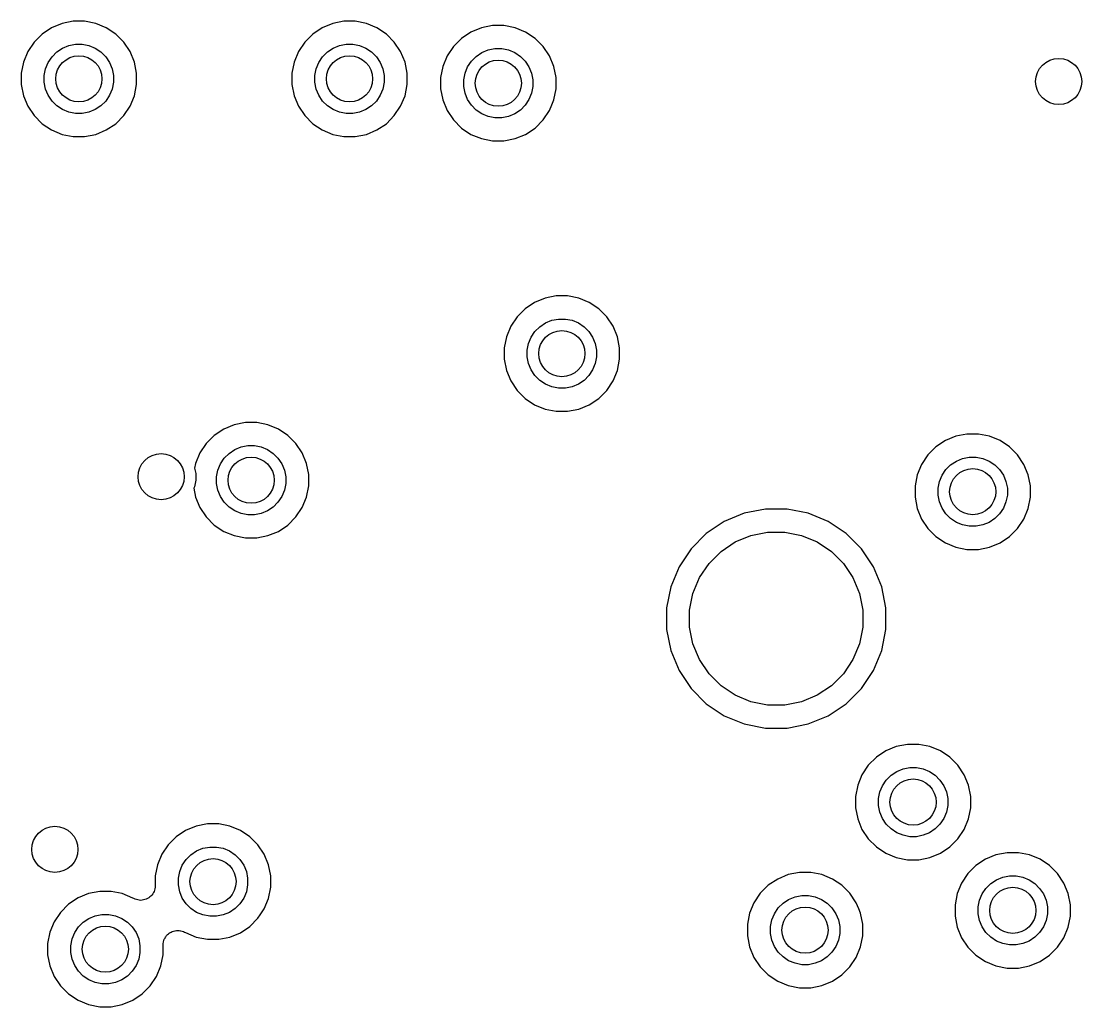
# Model space of a CAD drawing. Extents: x 76.5 to 170.2, y -170.2 to -83.1.
# Drawn here: x 133.33 to 142.52, y -116.37 to -107.83 of the extents above; entities that cross this region are included whole.
import ezdxf

# ---------------------------------------------------------------- set-up
doc = ezdxf.new("R2010")
doc.units = 0
doc.header["$MEASUREMENT"] = 0
doc.layers.add('BLACK', color=7, linetype='CONTINUOUS')

msp = doc.modelspace()

# ---------------------------------------------------------------- linework, layer by layer
at = {"layer": 'BLACK', "linetype": 'CONTINUOUS'}
for p, q in [((133.594, -107.883), (133.512, -107.938)), ((133.685, -107.846), (133.594, -107.883)), ((133.782, -107.826), (133.685, -107.846)), ((133.88, -107.826), (133.782, -107.826)), ((133.977, -107.846), (133.88, -107.826)), ((134.068, -107.883), (133.977, -107.846)), ((134.15, -107.938), (134.068, -107.883)), ((135.939, -107.883), (135.857, -107.938)), ((136.03, -107.846), (135.939, -107.883)), ((136.127, -107.826), (136.03, -107.846)), ((136.225, -107.826), (136.127, -107.826)), ((136.322, -107.846), (136.225, -107.826)), ((136.413, -107.883), (136.322, -107.846)), ((136.495, -107.938), (136.413, -107.883)), ((137.319, -107.883), (137.228, -107.92)), ((137.416, -107.864), (137.319, -107.883)), ((137.514, -107.864), (137.416, -107.864)), ((137.611, -107.883), (137.514, -107.864)), ((137.702, -107.92), (137.611, -107.883)), ((133.512, -107.938), (133.442, -108.008)), ((134.219, -108.008), (134.15, -107.938)), ((135.857, -107.938), (135.788, -108.008)), ((136.564, -108.008), (136.495, -107.938)), ((137.147, -107.975), (137.077, -108.045)), ((137.228, -107.92), (137.147, -107.975)), ((137.784, -107.975), (137.702, -107.92)), ((137.854, -108.045), (137.784, -107.975)), ((133.442, -108.008), (133.388, -108.089)), ((133.64, -108.093), (133.689, -108.06)), ((133.689, -108.06), (133.743, -108.038)), ((133.743, -108.038), (133.801, -108.026)), ((133.801, -108.026), (133.86, -108.026)), ((133.86, -108.026), (133.918, -108.038)), ((133.918, -108.038), (133.973, -108.06)), ((133.973, -108.06), (134.022, -108.093)), ((134.274, -108.089), (134.219, -108.008)), ((135.788, -108.008), (135.733, -108.089)), ((135.985, -108.093), (136.034, -108.06)), ((136.034, -108.06), (136.088, -108.038)), ((136.088, -108.038), (136.146, -108.026)), ((136.146, -108.026), (136.205, -108.026)), ((136.205, -108.026), (136.263, -108.038)), ((136.263, -108.038), (136.318, -108.06)), ((136.318, -108.06), (136.367, -108.093)), ((136.619, -108.089), (136.564, -108.008)), ((137.077, -108.045), (137.022, -108.127)), ((137.378, -108.075), (137.436, -108.064)), ((137.436, -108.064), (137.495, -108.064)), ((137.495, -108.064), (137.553, -108.075)), ((137.908, -108.127), (137.854, -108.045)), ((133.388, -108.089), (133.35, -108.18)), ((133.565, -108.184), (133.598, -108.135)), ((133.598, -108.135), (133.64, -108.093)), ((134.022, -108.093), (134.064, -108.135)), ((134.064, -108.135), (134.097, -108.184)), ((134.312, -108.18), (134.274, -108.089)), ((135.733, -108.089), (135.695, -108.18)), ((135.91, -108.184), (135.943, -108.135)), ((135.943, -108.135), (135.985, -108.093)), ((136.367, -108.093), (136.409, -108.135)), ((136.409, -108.135), (136.442, -108.184)), ((136.657, -108.18), (136.619, -108.089)), ((137.022, -108.127), (136.984, -108.218)), ((137.232, -108.172), (137.274, -108.131)), ((137.274, -108.131), (137.323, -108.098)), ((137.323, -108.098), (137.378, -108.075)), ((137.553, -108.075), (137.607, -108.098)), ((137.607, -108.098), (137.656, -108.131)), ((137.656, -108.131), (137.698, -108.172)), ((137.946, -108.218), (137.908, -108.127)), ((133.35, -108.18), (133.331, -108.277)), ((133.531, -108.297), (133.542, -108.239)), ((133.542, -108.239), (133.565, -108.184)), ((134.097, -108.184), (134.119, -108.239)), ((134.119, -108.239), (134.131, -108.297)), ((134.331, -108.277), (134.312, -108.18)), ((135.695, -108.18), (135.676, -108.277)), ((135.876, -108.297), (135.887, -108.239)), ((135.887, -108.239), (135.91, -108.184)), ((136.442, -108.184), (136.464, -108.239)), ((136.464, -108.239), (136.476, -108.297)), ((136.676, -108.277), (136.657, -108.18)), ((136.984, -108.218), (136.965, -108.314)), ((137.177, -108.276), (137.199, -108.221)), ((137.199, -108.221), (137.232, -108.172)), ((137.698, -108.172), (137.731, -108.221)), ((137.731, -108.221), (137.754, -108.276)), ((137.965, -108.314), (137.946, -108.218)), ((133.331, -108.277), (133.331, -108.376)), ((133.531, -108.356), (133.531, -108.297)), ((134.131, -108.297), (134.131, -108.356)), ((134.331, -108.376), (134.331, -108.277)), ((135.676, -108.277), (135.676, -108.376)), ((135.876, -108.356), (135.876, -108.297)), ((136.476, -108.297), (136.476, -108.356)), ((136.676, -108.376), (136.676, -108.277)), ((136.965, -108.314), (136.965, -108.413)), ((137.165, -108.334), (137.177, -108.276)), ((137.165, -108.393), (137.165, -108.334)), ((137.754, -108.276), (137.765, -108.334)), ((137.765, -108.334), (137.765, -108.393)), ((137.965, -108.413), (137.965, -108.314)), ((133.331, -108.376), (133.35, -108.472)), ((133.542, -108.414), (133.531, -108.356)), ((133.565, -108.468), (133.542, -108.414)), ((134.119, -108.414), (134.097, -108.468)), ((134.131, -108.356), (134.119, -108.414)), ((134.312, -108.472), (134.331, -108.376)), ((135.676, -108.376), (135.695, -108.472)), ((135.887, -108.414), (135.876, -108.356)), ((135.91, -108.468), (135.887, -108.414)), ((136.464, -108.414), (136.442, -108.468)), ((136.476, -108.356), (136.464, -108.414)), ((136.657, -108.472), (136.676, -108.376)), ((136.965, -108.413), (136.984, -108.509)), ((137.177, -108.451), (137.165, -108.393)), ((137.765, -108.393), (137.754, -108.451)), ((137.946, -108.509), (137.965, -108.413)), ((133.35, -108.472), (133.388, -108.563)), ((133.598, -108.518), (133.565, -108.468)), ((133.64, -108.559), (133.598, -108.518)), ((134.064, -108.518), (134.022, -108.559)), ((134.097, -108.468), (134.064, -108.518)), ((134.274, -108.563), (134.312, -108.472)), ((135.695, -108.472), (135.733, -108.563)), ((135.943, -108.518), (135.91, -108.468)), ((135.985, -108.559), (135.943, -108.518)), ((136.409, -108.518), (136.367, -108.559)), ((136.442, -108.468), (136.409, -108.518)), ((136.619, -108.563), (136.657, -108.472)), ((136.984, -108.509), (137.022, -108.6)), ((137.199, -108.506), (137.177, -108.451)), ((137.232, -108.555), (137.199, -108.506)), ((137.731, -108.506), (137.698, -108.555)), ((137.754, -108.451), (137.731, -108.506)), ((137.929, -108.551), (137.946, -108.509)), ((133.388, -108.563), (133.442, -108.645)), ((133.689, -108.592), (133.64, -108.559)), ((133.743, -108.615), (133.689, -108.592)), ((133.801, -108.626), (133.743, -108.615)), ((133.918, -108.615), (133.86, -108.626)), ((133.973, -108.592), (133.918, -108.615)), ((134.022, -108.559), (133.973, -108.592)), ((134.219, -108.645), (134.274, -108.563)), ((135.733, -108.563), (135.788, -108.645)), ((136.034, -108.592), (135.985, -108.559)), ((136.088, -108.615), (136.034, -108.592)), ((136.146, -108.626), (136.088, -108.615)), ((136.263, -108.615), (136.205, -108.626)), ((136.318, -108.592), (136.263, -108.615)), ((136.367, -108.559), (136.318, -108.592)), ((136.564, -108.645), (136.619, -108.563)), ((137.022, -108.6), (137.077, -108.682)), ((137.274, -108.597), (137.232, -108.555)), ((137.323, -108.629), (137.274, -108.597)), ((137.656, -108.597), (137.607, -108.629)), ((137.698, -108.555), (137.656, -108.597)), ((137.854, -108.682), (137.908, -108.6)), ((137.908, -108.6), (137.929, -108.551)), ((137.929, -108.551), (137.929, -108.551)), ((133.442, -108.645), (133.512, -108.715)), ((133.512, -108.715), (133.594, -108.769)), ((133.86, -108.626), (133.801, -108.626)), ((134.068, -108.769), (134.15, -108.715)), ((134.15, -108.715), (134.219, -108.645)), ((135.788, -108.645), (135.857, -108.715)), ((135.857, -108.715), (135.939, -108.769)), ((136.205, -108.626), (136.146, -108.626)), ((136.413, -108.769), (136.495, -108.715)), ((136.495, -108.715), (136.564, -108.645)), ((137.077, -108.682), (137.147, -108.752)), ((137.378, -108.652), (137.323, -108.629)), ((137.436, -108.664), (137.378, -108.652)), ((137.495, -108.664), (137.436, -108.664)), ((137.553, -108.652), (137.495, -108.664)), ((137.607, -108.629), (137.553, -108.652)), ((137.784, -108.752), (137.854, -108.682)), ((133.594, -108.769), (133.685, -108.807)), ((133.685, -108.807), (133.782, -108.826)), ((133.88, -108.826), (133.977, -108.807)), ((133.977, -108.807), (134.068, -108.769)), ((135.939, -108.769), (136.03, -108.807)), ((136.03, -108.807), (136.127, -108.826)), ((136.225, -108.826), (136.322, -108.807)), ((136.322, -108.807), (136.413, -108.769)), ((137.147, -108.752), (137.228, -108.807)), ((137.228, -108.807), (137.319, -108.844)), ((137.611, -108.844), (137.702, -108.807)), ((137.702, -108.807), (137.784, -108.752)), ((133.782, -108.826), (133.88, -108.826)), ((136.127, -108.826), (136.225, -108.826)), ((137.319, -108.844), (137.416, -108.864)), ((137.416, -108.864), (137.514, -108.864)), ((137.514, -108.864), (137.611, -108.844)), ((137.78, -110.265), (137.698, -110.32)), ((137.871, -110.227), (137.78, -110.265)), ((137.967, -110.208), (137.871, -110.227)), ((138.066, -110.208), (137.967, -110.208)), ((138.162, -110.227), (138.066, -110.208)), ((138.253, -110.265), (138.162, -110.227)), ((138.335, -110.32), (138.253, -110.265)), ((137.698, -110.32), (137.628, -110.389)), ((138.405, -110.389), (138.335, -110.32)), ((137.628, -110.389), (137.573, -110.471)), ((137.825, -110.475), (137.874, -110.442)), ((137.874, -110.442), (137.929, -110.419)), ((137.929, -110.419), (137.987, -110.408)), ((137.987, -110.408), (138.046, -110.408)), ((138.046, -110.408), (138.104, -110.419)), ((138.104, -110.419), (138.159, -110.442)), ((138.159, -110.442), (138.208, -110.475)), ((138.46, -110.471), (138.405, -110.389)), ((137.573, -110.471), (137.536, -110.562)), ((137.751, -110.566), (137.783, -110.517)), ((137.783, -110.517), (137.825, -110.475)), ((138.208, -110.475), (138.249, -110.517)), ((138.249, -110.517), (138.282, -110.566)), ((138.497, -110.562), (138.46, -110.471)), ((137.536, -110.562), (137.516, -110.659)), ((137.716, -110.678), (137.728, -110.62)), ((137.728, -110.62), (137.751, -110.566)), ((138.282, -110.566), (138.305, -110.62)), ((138.305, -110.62), (138.316, -110.678)), ((138.516, -110.659), (138.497, -110.562)), ((137.516, -110.659), (137.516, -110.757)), ((137.716, -110.737), (137.716, -110.678)), ((137.728, -110.795), (137.716, -110.737)), ((138.316, -110.737), (138.305, -110.795)), ((138.316, -110.678), (138.316, -110.737)), ((138.516, -110.757), (138.516, -110.659)), ((137.516, -110.757), (137.536, -110.854)), ((137.751, -110.85), (137.728, -110.795)), ((138.305, -110.795), (138.282, -110.85)), ((138.497, -110.854), (138.516, -110.757)), ((137.536, -110.854), (137.573, -110.945)), ((137.783, -110.899), (137.751, -110.85)), ((137.825, -110.941), (137.783, -110.899)), ((138.249, -110.899), (138.208, -110.941)), ((138.282, -110.85), (138.249, -110.899)), ((138.46, -110.945), (138.497, -110.854)), ((137.573, -110.945), (137.628, -111.027)), ((137.874, -110.974), (137.825, -110.941)), ((137.929, -110.996), (137.874, -110.974)), ((137.987, -111.008), (137.929, -110.996)), ((138.046, -111.008), (137.987, -111.008)), ((138.104, -110.996), (138.046, -111.008)), ((138.159, -110.974), (138.104, -110.996)), ((138.208, -110.941), (138.159, -110.974)), ((138.405, -111.027), (138.46, -110.945)), ((137.628, -111.027), (137.698, -111.096)), ((137.698, -111.096), (137.78, -111.151)), ((138.253, -111.151), (138.335, -111.096)), ((138.335, -111.096), (138.405, -111.027)), ((137.78, -111.151), (137.871, -111.189)), ((137.871, -111.189), (137.967, -111.208)), ((138.066, -111.208), (138.162, -111.189)), ((138.162, -111.189), (138.253, -111.151)), ((137.967, -111.208), (138.066, -111.208)), ((135.086, -111.363), (135.004, -111.417)), ((135.177, -111.325), (135.086, -111.363)), ((135.274, -111.306), (135.177, -111.325)), ((135.372, -111.306), (135.274, -111.306)), ((135.469, -111.325), (135.372, -111.306)), ((135.56, -111.363), (135.469, -111.325)), ((135.642, -111.417), (135.56, -111.363)), ((135.004, -111.417), (134.935, -111.487)), ((135.711, -111.487), (135.642, -111.417)), ((141.339, -111.462), (141.257, -111.516)), ((141.43, -111.424), (141.339, -111.462)), ((141.526, -111.405), (141.43, -111.424)), ((141.625, -111.405), (141.526, -111.405)), ((141.722, -111.424), (141.625, -111.405)), ((141.813, -111.462), (141.722, -111.424)), ((141.894, -111.516), (141.813, -111.462)), ((134.935, -111.487), (134.88, -111.569)), ((135.132, -111.573), (135.181, -111.54)), ((135.181, -111.54), (135.236, -111.517)), ((135.236, -111.517), (135.294, -111.506)), ((135.294, -111.506), (135.353, -111.506)), ((135.353, -111.506), (135.411, -111.517)), ((135.411, -111.517), (135.465, -111.54)), ((135.465, -111.54), (135.514, -111.573)), ((135.766, -111.569), (135.711, -111.487)), ((141.257, -111.516), (141.187, -111.586)), ((141.964, -111.586), (141.894, -111.516)), ((134.88, -111.569), (134.842, -111.66)), ((135.057, -111.664), (135.09, -111.614)), ((135.09, -111.614), (135.132, -111.573)), ((135.514, -111.573), (135.556, -111.614)), ((135.556, -111.614), (135.589, -111.664)), ((135.804, -111.66), (135.766, -111.569)), ((141.187, -111.586), (141.133, -111.668)), ((141.384, -111.672), (141.434, -111.639)), ((141.434, -111.639), (141.488, -111.616)), ((141.488, -111.616), (141.546, -111.605)), ((141.546, -111.605), (141.605, -111.605)), ((141.605, -111.605), (141.663, -111.616)), ((141.663, -111.616), (141.718, -111.639)), ((141.718, -111.639), (141.767, -111.672)), ((142.019, -111.668), (141.964, -111.586)), ((134.842, -111.66), (134.834, -111.701)), ((134.834, -111.701), (134.843, -111.746)), ((134.843, -111.746), (134.843, -111.805)), ((135.023, -111.776), (135.035, -111.718)), ((135.035, -111.718), (135.057, -111.664)), ((135.589, -111.664), (135.612, -111.718)), ((135.612, -111.718), (135.623, -111.776)), ((135.823, -111.756), (135.804, -111.66)), ((141.133, -111.668), (141.095, -111.759)), ((141.31, -111.763), (141.343, -111.713)), ((141.343, -111.713), (141.384, -111.672)), ((141.767, -111.672), (141.809, -111.713)), ((141.809, -111.713), (141.842, -111.763)), ((142.056, -111.759), (142.019, -111.668)), ((134.843, -111.805), (134.832, -111.863)), ((135.023, -111.835), (135.023, -111.776)), ((135.035, -111.893), (135.023, -111.835)), ((135.623, -111.835), (135.612, -111.893)), ((135.623, -111.776), (135.623, -111.835)), ((135.823, -111.855), (135.823, -111.756)), ((141.095, -111.759), (141.076, -111.855)), ((141.276, -111.875), (141.287, -111.817)), ((141.287, -111.817), (141.31, -111.763)), ((141.842, -111.763), (141.864, -111.817)), ((141.864, -111.817), (141.876, -111.875)), ((142.076, -111.855), (142.056, -111.759)), ((134.832, -111.863), (134.827, -111.874)), ((134.827, -111.874), (134.842, -111.952)), ((135.057, -111.948), (135.035, -111.893)), ((135.612, -111.893), (135.589, -111.948)), ((135.804, -111.952), (135.823, -111.855)), ((141.076, -111.855), (141.076, -111.954)), ((141.276, -111.934), (141.276, -111.875)), ((141.287, -111.992), (141.276, -111.934)), ((141.876, -111.934), (141.864, -111.992)), ((141.876, -111.875), (141.876, -111.934)), ((142.076, -111.954), (142.076, -111.855)), ((134.842, -111.952), (134.88, -112.043)), ((135.09, -111.997), (135.057, -111.948)), ((135.132, -112.039), (135.09, -111.997)), ((135.556, -111.997), (135.514, -112.039)), ((135.589, -111.948), (135.556, -111.997)), ((135.766, -112.043), (135.804, -111.952)), ((141.076, -111.954), (141.095, -112.051)), ((141.31, -112.047), (141.287, -111.992)), ((141.864, -111.992), (141.842, -112.047)), ((142.056, -112.051), (142.076, -111.954)), ((134.88, -112.043), (134.935, -112.124)), ((135.181, -112.072), (135.132, -112.039)), ((135.236, -112.094), (135.181, -112.072)), ((135.294, -112.106), (135.236, -112.094)), ((135.353, -112.106), (135.294, -112.106)), ((135.411, -112.094), (135.353, -112.106)), ((135.465, -112.072), (135.411, -112.094)), ((135.514, -112.039), (135.465, -112.072)), ((135.711, -112.124), (135.766, -112.043)), ((139.596, -112.092), (139.423, -112.164)), ((139.78, -112.056), (139.596, -112.092)), ((139.967, -112.056), (139.78, -112.056)), ((140.15, -112.092), (139.967, -112.056)), ((140.323, -112.164), (140.15, -112.092)), ((141.095, -112.051), (141.133, -112.142)), ((141.343, -112.096), (141.31, -112.047)), ((141.384, -112.138), (141.343, -112.096)), ((141.809, -112.096), (141.767, -112.138)), ((141.842, -112.047), (141.809, -112.096)), ((142.019, -112.142), (142.056, -112.051)), ((134.935, -112.124), (135.004, -112.194)), ((135.004, -112.194), (135.086, -112.249)), ((135.56, -112.249), (135.642, -112.194)), ((135.642, -112.194), (135.711, -112.124)), ((139.423, -112.164), (139.267, -112.268)), ((140.479, -112.268), (140.323, -112.164)), ((141.133, -112.142), (141.187, -112.223)), ((141.434, -112.171), (141.384, -112.138)), ((141.488, -112.193), (141.434, -112.171)), ((141.546, -112.205), (141.488, -112.193)), ((141.605, -112.205), (141.546, -112.205)), ((141.663, -112.193), (141.605, -112.205)), ((141.718, -112.171), (141.663, -112.193)), ((141.767, -112.138), (141.718, -112.171)), ((141.964, -112.223), (142.019, -112.142)), ((135.086, -112.249), (135.177, -112.286)), ((135.177, -112.286), (135.274, -112.306)), ((135.372, -112.306), (135.469, -112.286)), ((135.469, -112.286), (135.56, -112.249)), ((139.267, -112.268), (139.135, -112.4)), ((139.518, -112.341), (139.654, -112.285)), ((139.654, -112.285), (139.799, -112.256)), ((139.799, -112.256), (139.947, -112.256)), ((139.947, -112.256), (140.092, -112.285)), ((140.092, -112.285), (140.228, -112.341)), ((140.611, -112.4), (140.479, -112.268)), ((141.187, -112.223), (141.257, -112.293)), ((141.257, -112.293), (141.339, -112.348)), ((141.813, -112.348), (141.894, -112.293)), ((141.894, -112.293), (141.964, -112.223)), ((135.274, -112.306), (135.372, -112.306)), ((139.395, -112.423), (139.518, -112.341)), ((140.228, -112.341), (140.351, -112.423)), ((141.339, -112.348), (141.43, -112.385)), ((141.43, -112.385), (141.526, -112.405)), ((141.625, -112.405), (141.722, -112.385)), ((141.722, -112.385), (141.813, -112.348)), ((139.135, -112.4), (139.031, -112.556)), ((139.291, -112.528), (139.395, -112.423)), ((140.351, -112.423), (140.456, -112.528)), ((140.715, -112.556), (140.611, -112.4)), ((141.526, -112.405), (141.625, -112.405)), ((139.031, -112.556), (138.96, -112.729)), ((139.208, -112.65), (139.291, -112.528)), ((140.456, -112.528), (140.538, -112.65)), ((140.787, -112.729), (140.715, -112.556)), ((139.152, -112.787), (139.208, -112.65)), ((140.538, -112.65), (140.594, -112.787)), ((138.96, -112.729), (138.923, -112.912)), ((140.823, -112.912), (140.787, -112.729)), ((139.123, -112.932), (139.152, -112.787)), ((140.594, -112.787), (140.623, -112.932)), ((138.923, -112.912), (138.923, -113.099)), ((139.123, -113.08), (139.123, -112.932)), ((140.623, -112.932), (140.623, -113.08)), ((140.823, -113.099), (140.823, -112.912)), ((138.923, -113.099), (138.96, -113.283)), ((139.152, -113.224), (139.123, -113.08)), ((140.623, -113.08), (140.594, -113.224)), ((140.787, -113.283), (140.823, -113.099)), ((138.96, -113.283), (139.031, -113.456)), ((139.208, -113.361), (139.152, -113.224)), ((140.594, -113.224), (140.538, -113.361)), ((140.715, -113.456), (140.787, -113.283)), ((139.291, -113.484), (139.208, -113.361)), ((140.538, -113.361), (140.456, -113.484)), ((139.031, -113.456), (139.135, -113.611)), ((139.395, -113.588), (139.291, -113.484)), ((140.456, -113.484), (140.351, -113.588)), ((140.611, -113.611), (140.715, -113.456)), ((139.518, -113.67), (139.395, -113.588)), ((140.351, -113.588), (140.228, -113.67)), ((139.135, -113.611), (139.267, -113.744)), ((139.654, -113.727), (139.518, -113.67)), ((140.228, -113.67), (140.092, -113.727)), ((140.479, -113.744), (140.611, -113.611)), ((139.267, -113.744), (139.423, -113.848)), ((139.799, -113.756), (139.654, -113.727)), ((139.947, -113.756), (139.799, -113.756)), ((140.092, -113.727), (139.947, -113.756)), ((140.323, -113.848), (140.479, -113.744)), ((139.423, -113.848), (139.596, -113.919)), ((140.15, -113.919), (140.323, -113.848)), ((139.596, -113.919), (139.78, -113.956)), ((139.967, -113.956), (140.15, -113.919)), ((139.78, -113.956), (139.967, -113.956)), ((140.913, -114.115), (140.822, -114.153)), ((141.01, -114.096), (140.913, -114.115)), ((141.109, -114.096), (141.01, -114.096)), ((141.205, -114.115), (141.109, -114.096)), ((141.296, -114.153), (141.205, -114.115)), ((140.741, -114.208), (140.671, -114.277)), ((140.822, -114.153), (140.741, -114.208)), ((141.378, -114.208), (141.296, -114.153)), ((141.448, -114.277), (141.378, -114.208)), ((140.671, -114.277), (140.616, -114.359)), ((140.917, -114.33), (140.972, -114.307)), ((140.972, -114.307), (141.03, -114.296)), ((141.03, -114.296), (141.089, -114.296)), ((141.089, -114.296), (141.147, -114.307)), ((141.147, -114.307), (141.201, -114.33)), ((141.502, -114.359), (141.448, -114.277)), ((140.616, -114.359), (140.579, -114.45)), ((140.793, -114.454), (140.826, -114.405)), ((140.826, -114.405), (140.868, -114.363)), ((140.868, -114.363), (140.917, -114.33)), ((141.201, -114.33), (141.251, -114.363)), ((141.251, -114.363), (141.292, -114.405)), ((141.292, -114.405), (141.325, -114.454)), ((141.54, -114.45), (141.502, -114.359)), ((140.579, -114.45), (140.559, -114.547)), ((140.771, -114.508), (140.793, -114.454)), ((141.325, -114.454), (141.348, -114.508)), ((141.559, -114.547), (141.54, -114.45)), ((140.559, -114.547), (140.559, -114.645)), ((140.759, -114.566), (140.771, -114.508)), ((140.759, -114.625), (140.759, -114.566)), ((141.348, -114.508), (141.359, -114.566)), ((141.359, -114.566), (141.359, -114.625)), ((141.559, -114.645), (141.559, -114.547)), ((140.559, -114.645), (140.579, -114.742)), ((140.771, -114.683), (140.759, -114.625)), ((140.793, -114.738), (140.771, -114.683)), ((141.348, -114.683), (141.325, -114.738)), ((141.359, -114.625), (141.348, -114.683)), ((141.54, -114.742), (141.559, -114.645)), ((140.579, -114.742), (140.616, -114.833)), ((140.826, -114.787), (140.793, -114.738)), ((141.325, -114.738), (141.292, -114.787)), ((141.502, -114.833), (141.54, -114.742)), ((134.756, -114.843), (134.674, -114.897)), ((134.847, -114.805), (134.756, -114.843)), ((134.944, -114.786), (134.847, -114.805)), ((135.042, -114.786), (134.944, -114.786)), ((135.139, -114.805), (135.042, -114.786)), ((135.23, -114.843), (135.139, -114.805)), ((135.312, -114.897), (135.23, -114.843)), ((140.616, -114.833), (140.671, -114.915)), ((140.868, -114.829), (140.826, -114.787)), ((140.917, -114.862), (140.868, -114.829)), ((140.972, -114.884), (140.917, -114.862)), ((141.201, -114.862), (141.147, -114.884)), ((141.251, -114.829), (141.201, -114.862)), ((141.292, -114.787), (141.251, -114.829)), ((141.448, -114.915), (141.502, -114.833)), ((134.674, -114.897), (134.605, -114.967)), ((135.381, -114.967), (135.312, -114.897)), ((140.671, -114.915), (140.741, -114.984)), ((141.03, -114.896), (140.972, -114.884)), ((141.089, -114.896), (141.03, -114.896)), ((141.147, -114.884), (141.089, -114.896)), ((141.378, -114.984), (141.448, -114.915)), ((134.55, -115.049), (134.512, -115.14)), ((134.605, -114.967), (134.55, -115.049)), ((134.76, -115.094), (134.802, -115.053)), ((134.802, -115.053), (134.851, -115.02)), ((134.851, -115.02), (134.906, -114.997)), ((134.906, -114.997), (134.964, -114.986)), ((134.964, -114.986), (135.023, -114.986)), ((135.023, -114.986), (135.081, -114.997)), ((135.081, -114.997), (135.135, -115.02)), ((135.135, -115.02), (135.184, -115.053)), ((135.184, -115.053), (135.226, -115.094)), ((135.436, -115.049), (135.381, -114.967)), ((135.474, -115.14), (135.436, -115.049)), ((140.741, -114.984), (140.822, -115.039)), ((140.822, -115.039), (140.913, -115.077)), ((141.205, -115.077), (141.296, -115.039)), ((141.296, -115.039), (141.378, -114.984)), ((141.777, -115.054), (141.686, -115.092)), ((141.874, -115.035), (141.777, -115.054)), ((141.972, -115.035), (141.874, -115.035)), ((142.069, -115.054), (141.972, -115.035)), ((142.16, -115.092), (142.069, -115.054)), ((134.512, -115.14), (134.493, -115.236)), ((134.705, -115.198), (134.727, -115.144)), ((134.727, -115.144), (134.76, -115.094)), ((135.226, -115.094), (135.259, -115.144)), ((135.259, -115.144), (135.282, -115.198)), ((135.493, -115.236), (135.474, -115.14)), ((140.913, -115.077), (141.01, -115.096)), ((141.01, -115.096), (141.109, -115.096)), ((141.109, -115.096), (141.205, -115.077)), ((141.604, -115.147), (141.535, -115.216)), ((141.686, -115.092), (141.604, -115.147)), ((142.242, -115.147), (142.16, -115.092)), ((142.311, -115.216), (142.242, -115.147)), ((134.493, -115.236), (134.493, -115.321)), ((134.693, -115.256), (134.705, -115.198)), ((135.282, -115.198), (135.293, -115.256)), ((135.493, -115.335), (135.493, -115.236)), ((139.977, -115.225), (139.886, -115.263)), ((140.074, -115.206), (139.977, -115.225)), ((140.172, -115.206), (140.074, -115.206)), ((140.269, -115.225), (140.172, -115.206)), ((140.36, -115.263), (140.269, -115.225)), ((141.535, -115.216), (141.48, -115.298)), ((141.836, -115.246), (141.894, -115.235)), ((141.894, -115.235), (141.953, -115.235)), ((141.953, -115.235), (142.011, -115.246)), ((142.366, -115.298), (142.311, -115.216)), ((134.492, -115.334), (134.49, -115.347)), ((134.493, -115.322), (134.492, -115.334)), ((134.493, -115.321), (134.493, -115.322)), ((134.493, -115.322), (134.493, -115.322)), ((134.493, -115.322), (134.493, -115.322)), ((134.493, -115.322), (134.493, -115.322)), ((134.693, -115.315), (134.693, -115.256)), ((134.705, -115.373), (134.693, -115.315)), ((135.293, -115.315), (135.282, -115.373)), ((135.293, -115.256), (135.293, -115.315)), ((139.804, -115.317), (139.735, -115.387)), ((139.886, -115.263), (139.804, -115.317)), ((140.442, -115.317), (140.36, -115.263)), ((140.511, -115.387), (140.442, -115.317)), ((141.48, -115.298), (141.442, -115.389)), ((141.69, -115.344), (141.732, -115.302)), ((141.732, -115.302), (141.781, -115.269)), ((141.781, -115.269), (141.836, -115.246)), ((142.011, -115.246), (142.065, -115.269)), ((142.065, -115.269), (142.114, -115.302)), ((142.114, -115.302), (142.156, -115.344)), ((142.404, -115.389), (142.366, -115.298)), ((133.915, -115.39), (133.824, -115.427)), ((134.011, -115.371), (133.915, -115.39)), ((134.11, -115.371), (134.011, -115.371)), ((134.206, -115.39), (134.11, -115.371)), ((134.299, -115.428), (134.206, -115.39)), ((134.446, -115.419), (134.436, -115.427)), ((134.455, -115.411), (134.446, -115.419)), ((134.463, -115.402), (134.455, -115.411)), ((134.455, -115.411), (134.455, -115.411)), ((134.455, -115.411), (134.455, -115.411)), ((134.471, -115.392), (134.463, -115.402)), ((134.477, -115.381), (134.471, -115.392)), ((134.471, -115.392), (134.471, -115.392)), ((134.471, -115.392), (134.471, -115.392)), ((134.483, -115.371), (134.477, -115.381)), ((134.487, -115.359), (134.483, -115.37)), ((134.483, -115.37), (134.483, -115.37)), ((134.483, -115.37), (134.483, -115.371)), ((134.49, -115.347), (134.487, -115.359)), ((134.49, -115.347), (134.49, -115.347)), ((134.49, -115.347), (134.49, -115.347)), ((134.727, -115.428), (134.705, -115.373)), ((135.282, -115.373), (135.259, -115.428)), ((135.474, -115.432), (135.493, -115.335)), ((139.735, -115.387), (139.68, -115.469)), ((139.981, -115.44), (140.036, -115.417)), ((140.036, -115.417), (140.094, -115.406)), ((140.094, -115.406), (140.153, -115.406)), ((140.153, -115.406), (140.211, -115.417)), ((140.211, -115.417), (140.265, -115.44)), ((140.566, -115.469), (140.511, -115.387)), ((141.442, -115.389), (141.423, -115.486)), ((141.635, -115.447), (141.657, -115.393)), ((141.657, -115.393), (141.69, -115.344)), ((142.156, -115.344), (142.189, -115.393)), ((142.189, -115.393), (142.212, -115.447)), ((142.423, -115.486), (142.404, -115.389)), ((133.742, -115.482), (133.672, -115.552)), ((133.824, -115.427), (133.742, -115.482)), ((134.306, -115.432), (134.299, -115.428)), ((134.317, -115.438), (134.306, -115.432)), ((134.329, -115.442), (134.317, -115.438)), ((134.317, -115.438), (134.317, -115.438)), ((134.317, -115.438), (134.317, -115.438)), ((134.341, -115.445), (134.329, -115.442)), ((134.353, -115.446), (134.341, -115.445)), ((134.341, -115.445), (134.341, -115.445)), ((134.341, -115.445), (134.341, -115.445)), ((134.365, -115.448), (134.353, -115.446)), ((134.366, -115.448), (134.365, -115.448)), ((134.365, -115.448), (134.365, -115.448)), ((134.378, -115.447), (134.366, -115.448)), ((134.39, -115.445), (134.378, -115.447)), ((134.402, -115.442), (134.39, -115.445)), ((134.39, -115.445), (134.39, -115.445)), ((134.39, -115.445), (134.39, -115.445)), ((134.414, -115.438), (134.402, -115.442)), ((134.425, -115.433), (134.414, -115.438)), ((134.414, -115.438), (134.414, -115.438)), ((134.414, -115.438), (134.414, -115.438)), ((134.436, -115.427), (134.425, -115.433)), ((134.436, -115.427), (134.436, -115.427)), ((134.436, -115.427), (134.436, -115.427)), ((134.76, -115.477), (134.727, -115.428)), ((134.802, -115.519), (134.76, -115.477)), ((135.226, -115.477), (135.184, -115.519)), ((135.259, -115.428), (135.226, -115.477)), ((135.436, -115.523), (135.474, -115.432)), ((139.68, -115.469), (139.642, -115.56)), ((139.857, -115.564), (139.89, -115.514)), ((139.89, -115.514), (139.932, -115.473)), ((139.932, -115.473), (139.981, -115.44)), ((140.265, -115.44), (140.314, -115.473)), ((140.314, -115.473), (140.356, -115.514)), ((140.356, -115.514), (140.389, -115.564)), ((140.588, -115.522), (140.566, -115.469)), ((141.423, -115.486), (141.423, -115.584)), ((141.623, -115.505), (141.635, -115.447)), ((141.623, -115.564), (141.623, -115.505)), ((142.212, -115.447), (142.223, -115.505)), ((142.223, -115.505), (142.223, -115.564)), ((142.423, -115.584), (142.423, -115.486)), ((133.672, -115.552), (133.617, -115.634)), ((133.869, -115.638), (133.918, -115.605)), ((133.918, -115.605), (133.973, -115.582)), ((133.973, -115.582), (134.031, -115.571)), ((134.031, -115.571), (134.09, -115.571)), ((134.09, -115.571), (134.148, -115.582)), ((134.148, -115.582), (134.202, -115.605)), ((134.202, -115.605), (134.252, -115.638)), ((134.851, -115.552), (134.802, -115.519)), ((134.906, -115.574), (134.851, -115.552)), ((134.964, -115.586), (134.906, -115.574)), ((135.023, -115.586), (134.964, -115.586)), ((135.081, -115.574), (135.023, -115.586)), ((135.135, -115.552), (135.081, -115.574)), ((135.184, -115.519), (135.135, -115.552)), ((135.312, -115.674), (135.381, -115.604)), ((135.381, -115.604), (135.402, -115.573)), ((135.402, -115.573), (135.436, -115.523)), ((139.642, -115.56), (139.623, -115.656)), ((139.835, -115.618), (139.857, -115.564)), ((140.389, -115.564), (140.412, -115.618)), ((140.604, -115.56), (140.588, -115.522)), ((140.588, -115.522), (140.588, -115.522)), ((140.623, -115.656), (140.604, -115.56)), ((141.423, -115.584), (141.442, -115.681)), ((141.635, -115.622), (141.623, -115.564)), ((142.223, -115.564), (142.212, -115.622)), ((142.404, -115.681), (142.423, -115.584)), ((133.617, -115.634), (133.58, -115.725)), ((133.795, -115.728), (133.827, -115.679)), ((133.827, -115.679), (133.869, -115.638)), ((134.252, -115.638), (134.293, -115.679)), ((134.293, -115.679), (134.326, -115.728)), ((135.23, -115.729), (135.312, -115.674)), ((139.623, -115.656), (139.623, -115.755)), ((139.823, -115.676), (139.835, -115.618)), ((139.823, -115.735), (139.823, -115.676)), ((140.412, -115.618), (140.423, -115.676)), ((140.423, -115.676), (140.423, -115.735)), ((140.623, -115.755), (140.623, -115.656)), ((141.442, -115.681), (141.48, -115.772)), ((141.657, -115.677), (141.635, -115.622)), ((141.69, -115.726), (141.657, -115.677)), ((142.189, -115.677), (142.156, -115.726)), ((142.212, -115.622), (142.189, -115.677)), ((142.366, -115.772), (142.404, -115.681)), ((133.58, -115.725), (133.56, -115.821)), ((133.76, -115.841), (133.772, -115.783)), ((133.772, -115.783), (133.795, -115.728)), ((134.326, -115.728), (134.349, -115.783)), ((134.349, -115.783), (134.36, -115.841)), ((134.567, -115.797), (134.57, -115.786)), ((134.57, -115.786), (134.571, -115.786)), ((134.571, -115.785), (134.577, -115.775)), ((134.571, -115.786), (134.571, -115.785)), ((134.577, -115.775), (134.582, -115.764)), ((134.582, -115.764), (134.582, -115.764)), ((134.582, -115.764), (134.583, -115.764)), ((134.583, -115.764), (134.59, -115.754)), ((134.59, -115.754), (134.598, -115.745)), ((134.598, -115.745), (134.598, -115.745)), ((134.598, -115.745), (134.599, -115.745)), ((134.599, -115.745), (134.608, -115.737)), ((134.608, -115.737), (134.617, -115.73)), ((134.617, -115.73), (134.618, -115.729)), ((134.618, -115.729), (134.629, -115.724)), ((134.618, -115.729), (134.618, -115.729)), ((134.629, -115.724), (134.639, -115.718)), ((134.639, -115.718), (134.64, -115.718)), ((134.64, -115.718), (134.651, -115.714)), ((134.64, -115.718), (134.64, -115.718)), ((134.651, -115.714), (134.663, -115.711)), ((134.663, -115.711), (134.663, -115.711)), ((134.663, -115.711), (134.664, -115.711)), ((134.664, -115.711), (134.676, -115.71)), ((134.676, -115.71), (134.688, -115.709)), ((134.688, -115.709), (134.688, -115.709)), ((134.688, -115.709), (134.688, -115.709)), ((134.688, -115.709), (134.7, -115.71)), ((134.7, -115.71), (134.712, -115.711)), ((134.712, -115.711), (134.713, -115.711)), ((134.713, -115.711), (134.713, -115.711)), ((134.713, -115.711), (134.725, -115.715)), ((134.725, -115.715), (134.736, -115.718)), ((134.736, -115.718), (134.736, -115.718)), ((134.736, -115.718), (134.737, -115.718)), ((134.737, -115.718), (134.747, -115.724)), ((134.747, -115.724), (134.754, -115.728)), ((134.754, -115.728), (134.847, -115.766)), ((134.847, -115.766), (134.944, -115.786)), ((134.944, -115.786), (135.042, -115.786)), ((135.042, -115.786), (135.139, -115.766)), ((135.139, -115.766), (135.23, -115.729)), ((139.623, -115.755), (139.642, -115.852)), ((139.835, -115.793), (139.823, -115.735)), ((139.857, -115.848), (139.835, -115.793)), ((140.412, -115.793), (140.389, -115.848)), ((140.423, -115.735), (140.412, -115.793)), ((140.604, -115.852), (140.623, -115.755)), ((141.48, -115.772), (141.535, -115.854)), ((141.732, -115.768), (141.69, -115.726)), ((141.781, -115.801), (141.732, -115.768)), ((142.114, -115.768), (142.065, -115.801)), ((142.156, -115.726), (142.114, -115.768)), ((142.311, -115.854), (142.366, -115.772)), ((133.56, -115.821), (133.56, -115.92)), ((133.76, -115.9), (133.76, -115.841)), ((134.36, -115.841), (134.36, -115.9)), ((134.56, -115.834), (134.562, -115.822)), ((134.56, -115.836), (134.56, -115.834)), ((134.56, -115.834), (134.56, -115.834)), ((134.56, -115.834), (134.56, -115.834)), ((134.56, -115.834), (134.56, -115.834)), ((134.56, -115.92), (134.56, -115.836)), ((134.562, -115.822), (134.563, -115.81)), ((134.563, -115.809), (134.567, -115.797)), ((134.563, -115.81), (134.563, -115.809)), ((134.563, -115.809), (134.563, -115.809)), ((139.642, -115.852), (139.68, -115.943)), ((139.89, -115.897), (139.857, -115.848)), ((140.389, -115.848), (140.356, -115.897)), ((140.566, -115.943), (140.604, -115.852)), ((141.535, -115.854), (141.604, -115.923)), ((141.836, -115.823), (141.781, -115.801)), ((141.894, -115.835), (141.836, -115.823)), ((141.953, -115.835), (141.894, -115.835)), ((142.011, -115.823), (141.953, -115.835)), ((142.065, -115.801), (142.011, -115.823)), ((142.242, -115.923), (142.311, -115.854)), ((133.56, -115.92), (133.58, -116.016)), ((133.772, -115.958), (133.76, -115.9)), ((133.795, -116.013), (133.772, -115.958)), ((134.349, -115.958), (134.326, -116.013)), ((134.36, -115.9), (134.349, -115.958)), ((134.541, -116.016), (134.56, -115.92)), ((139.68, -115.943), (139.735, -116.024)), ((139.932, -115.939), (139.89, -115.897)), ((139.981, -115.972), (139.932, -115.939)), ((140.036, -115.994), (139.981, -115.972)), ((140.265, -115.972), (140.211, -115.994)), ((140.314, -115.939), (140.265, -115.972)), ((140.356, -115.897), (140.314, -115.939)), ((140.511, -116.024), (140.566, -115.943)), ((141.604, -115.923), (141.686, -115.978)), ((142.16, -115.978), (142.242, -115.923)), ((133.58, -116.016), (133.617, -116.107)), ((133.827, -116.062), (133.795, -116.013)), ((133.869, -116.104), (133.827, -116.062)), ((134.293, -116.062), (134.252, -116.104)), ((134.326, -116.013), (134.293, -116.062)), ((134.503, -116.107), (134.541, -116.016)), ((139.735, -116.024), (139.804, -116.094)), ((140.094, -116.006), (140.036, -115.994)), ((140.153, -116.006), (140.094, -116.006)), ((140.211, -115.994), (140.153, -116.006)), ((140.442, -116.094), (140.511, -116.024)), ((141.686, -115.978), (141.777, -116.016)), ((141.777, -116.016), (141.874, -116.035)), ((141.874, -116.035), (141.972, -116.035)), ((141.972, -116.035), (142.069, -116.016)), ((142.069, -116.016), (142.16, -115.978)), ((133.617, -116.107), (133.672, -116.189)), ((133.918, -116.136), (133.869, -116.104)), ((133.973, -116.159), (133.918, -116.136)), ((134.031, -116.171), (133.973, -116.159)), ((134.148, -116.159), (134.09, -116.171)), ((134.202, -116.136), (134.148, -116.159)), ((134.252, -116.104), (134.202, -116.136)), ((134.449, -116.189), (134.503, -116.107)), ((139.804, -116.094), (139.886, -116.149)), ((139.886, -116.149), (139.977, -116.186)), ((140.269, -116.186), (140.36, -116.149)), ((140.36, -116.149), (140.442, -116.094)), ((133.672, -116.189), (133.742, -116.259)), ((134.09, -116.171), (134.031, -116.171)), ((134.379, -116.259), (134.449, -116.189)), ((139.977, -116.186), (140.074, -116.206)), ((140.074, -116.206), (140.172, -116.206)), ((140.172, -116.206), (140.269, -116.186)), ((133.742, -116.259), (133.824, -116.314)), ((133.824, -116.314), (133.915, -116.351)), ((134.206, -116.351), (134.297, -116.314)), ((134.297, -116.314), (134.379, -116.259)), ((133.915, -116.351), (134.011, -116.371)), ((134.011, -116.371), (134.11, -116.371)), ((134.11, -116.371), (134.206, -116.351))]:
    msp.add_line(p, q, dxfattribs=at)
at = {"layer": 'BLACK'}
for centre in [(133.831, -108.326), (136.176, -108.326), (137.465, -108.364), (142.321, -108.349), (138.016, -110.708), (134.543, -111.775), (135.323, -111.806), (141.576, -111.905), (141.059, -114.596), (133.623, -115.006), (134.993, -115.286), (141.923, -115.535), (140.123, -115.706), (134.06, -115.871)]:
    msp.add_circle(centre, 0.2, dxfattribs=at)

doc.saveas('drawing.dxf')
